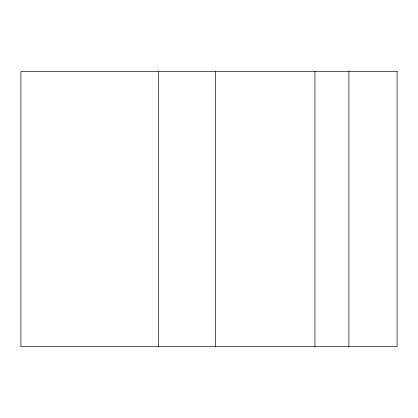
<?xml version="1.0" encoding="UTF-8"?>
<svg xmlns="http://www.w3.org/2000/svg" width="418" height="418" viewBox="0 0 418 418"><rect width="100%" height="100%" fill="white"/><g stroke="black" fill="none" stroke-linecap="round" stroke-linejoin="round"><path stroke-width="0.63" d="M348.899 71.389L348.899 346.611M314.947 71.389L314.947 346.611M215.333 71.389L215.333 346.611M158.511 71.389L158.511 346.611M397.1 71.389L20.9 71.389L20.9 346.611L397.1 346.611L397.1 71.389"/></g></svg>
